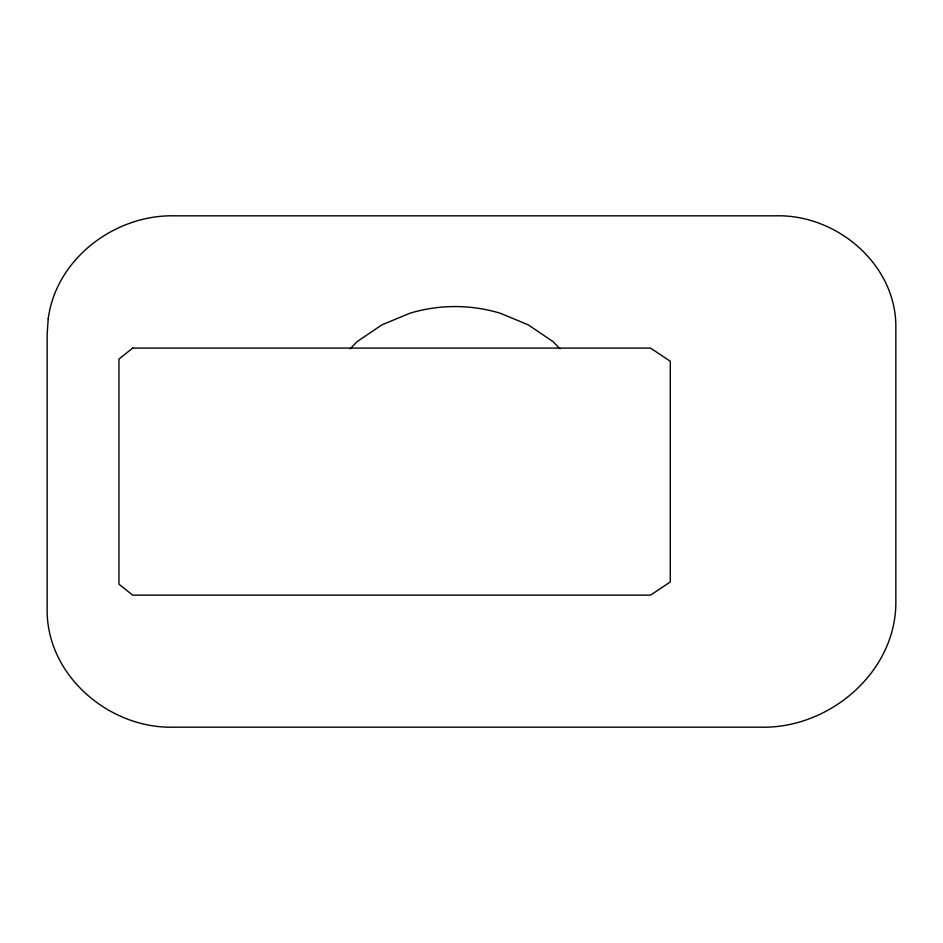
<?xml version="1.0" encoding="UTF-8"?>
<svg xmlns="http://www.w3.org/2000/svg" width="943" height="943" viewBox="0 0 943 943"><rect width="100%" height="100%" fill="white"/><g stroke="black" fill="none" stroke-linecap="round" stroke-linejoin="round"><path stroke-width="1.41" d="M350.207 348.792L357.043 341.708L381.821 324.899L409.804 313.265A156.455 156.455 0 0 1 500.368 313.265L528.351 324.899L553.14 341.708L559.977 348.792M48.234 318.663L47.15 334.105L47.15 609.119C46.313 675.424 109.258 728.868 173.642 727.183L760.577 727.183C829.427 728.974 896.746 671.829 895.85 600.927L895.85 327.692C896.652 264.865 836.995 214.226 775.983 215.817L173.889 215.817C114.751 214.745 56.203 258.653 48.234 318.663M132.704 348.085L118.948 359.047L118.948 584.177L132.704 595.151L650.517 595.151L670.284 581.972L670.284 361.252L650.517 348.085L132.704 348.085"/></g></svg>
